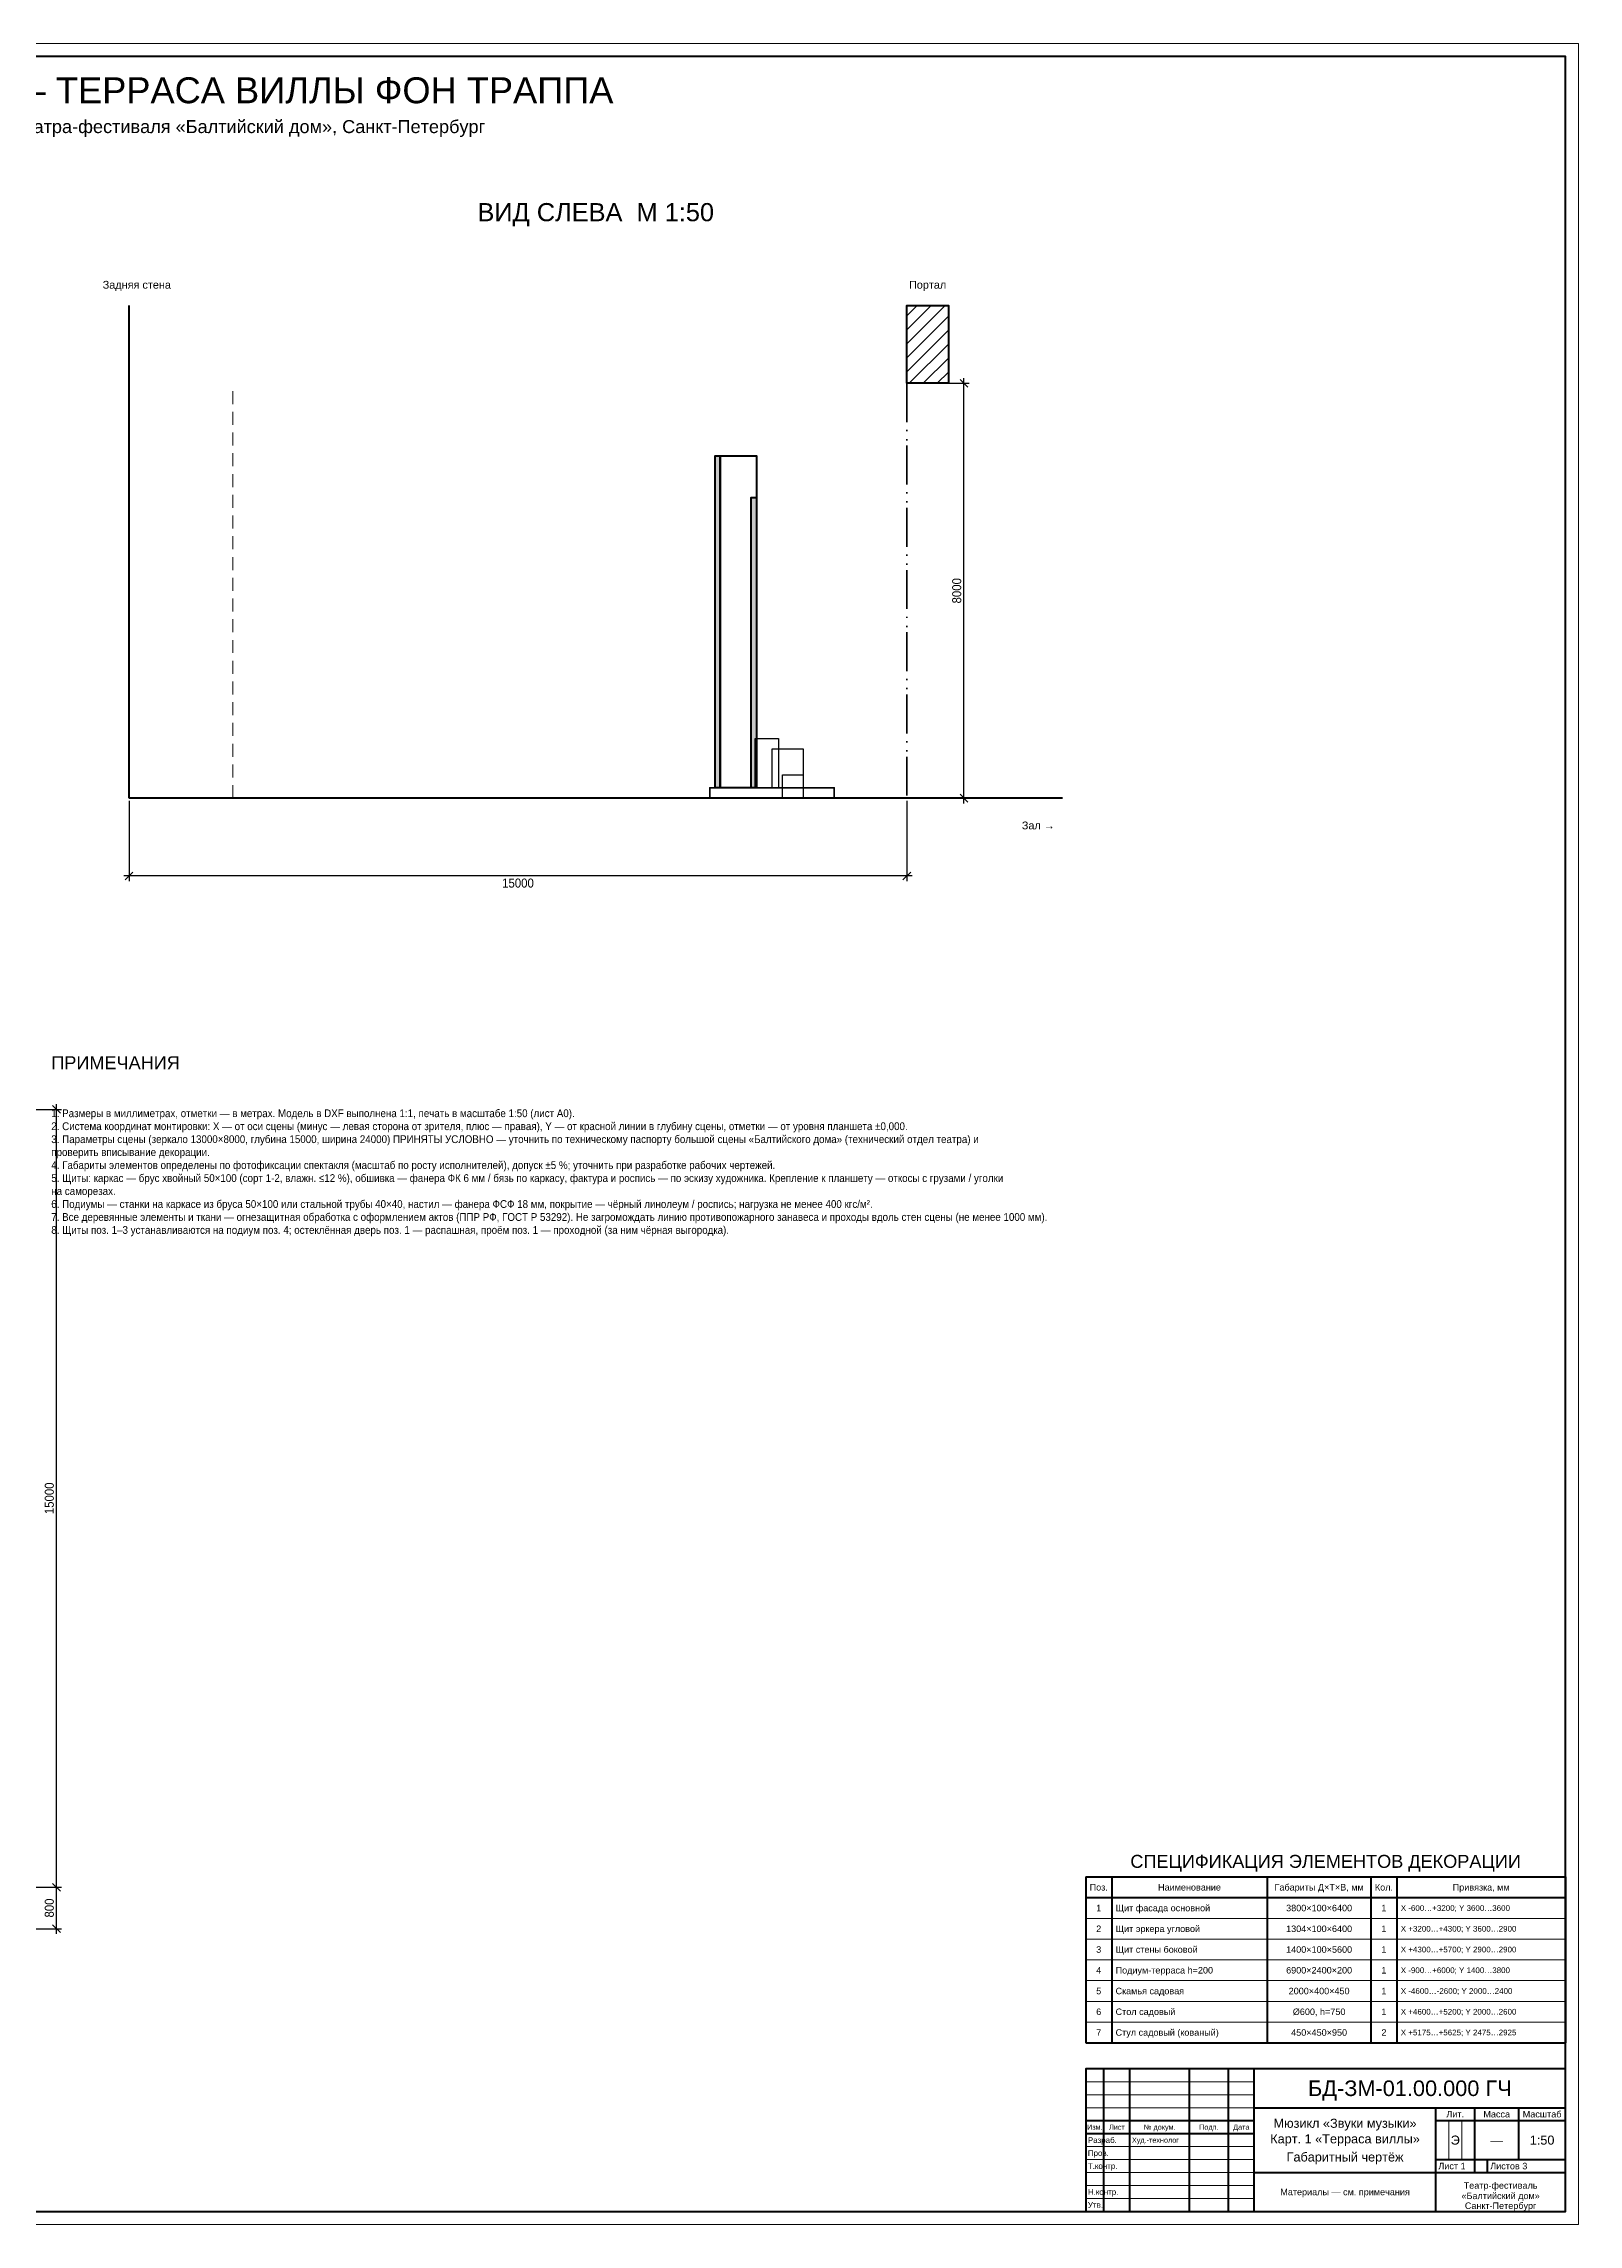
# Model space of a CAD drawing. Header units: millimetres. Extents: x 0 to 188350, y 0 to 42050.
# Drawn here: x 29852 to 59450, y 0 to 42050 of the extents above; entities that cross this region are included whole.
import ezdxf
from ezdxf.enums import TextEntityAlignment as Align

# ---------------------------------------------------------------- set-up
doc = ezdxf.new("R2010")
doc.units = ezdxf.units.MM
doc.header["$LTSCALE"] = 50
doc.linetypes.add('GOST_HIDDEN', pattern=[8, 5, -3])
doc.linetypes.add('GOST_PHANTOM', pattern=[24, 15, -3, 0.5, -3, 0.5, -2])
for name, color, linetype, lineweight in [('ДЕКОРАЦИЯ', 7, 'Continuous', 50), ('МЕБЕЛЬ', 6, 'Continuous', 25), ('НЕВИДИМЫЕ', 8, 'GOST_HIDDEN', 18), ('ПОДИУМЫ', 3, 'Continuous', 35), ('ПОРТАЛ', 1, 'GOST_PHANTOM', 35), ('РАЗМЕРЫ', 2, 'Continuous', 18), ('РАМКА', 7, 'Continuous', 50), ('СЦЕНА', 8, 'Continuous', 50), ('ТЕКСТ', 7, 'Continuous', 25), ('ШТРИХОВКА', 8, 'Continuous', 13)]:
    doc.layers.add(name, color=color, linetype=linetype, lineweight=lineweight)
doc.styles.add('RU', font='arial.ttf', dxfattribs={"width": 0.9})
doc.dimstyles.new('GOST_1-50', dxfattribs={"dimscale": 50, "dimtxt": 3.5, "dimasz": 2.5, "dimexe": 2, "dimexo": 1, "dimgap": 1, "dimtad": 1, "dimdec": 0, "dimtxsty": 'RU', "dimtsz": 1.5, "dimcen": 2.5, "dimdle": 2, "dimclrd": 2, "dimclre": 2, "dimazin": 3, "dimtfac": 1, "dimtmove": 0, "dimatfit": 3})

msp = doc.modelspace()

# ---------------------------------------------------------------- hatches: boundary and pattern name
at = {"layer": 'ШТРИХОВКА'}
h = msp.add_hatch(dxfattribs=at)
h.set_pattern_fill('ANSI31', scale=60)
h.paths.add_polyline_path([(47300, 35500), (46500, 35500), (46500, 37000), (47300, 37000)])
for points in [[(42900, 27700), (42800, 27700), (42800, 34100), (42900, 34100)], [(43600, 27700), (43500, 27700), (43500, 33300), (43600, 33300)]]:
    msp.add_hatch(color=8, dxfattribs=at).paths.add_polyline_path(points)

# ---------------------------------------------------------------- linework, layer by layer
at = {"layer": 'ДЕКОРАЦИЯ'}
for points in [[(42900, 27700), (42800, 27700), (42800, 34100), (42900, 34100)], [(42900, 27700), (42900, 34100), (43600.1, 34100), (43600.1, 27700)], [(43600, 27700), (43500, 27700), (43500, 33300), (43600, 33300)]]:
    msp.add_lwpolyline(points, close=True, dxfattribs=at)
at = {"layer": 'МЕБЕЛЬ'}
for points in [[(44025, 27700), (43575, 27700), (43575, 28650), (44025, 28650)], [(44500, 27700), (43900, 27700), (43900, 28450), (44500, 28450)], [(44500, 27500), (44100, 27500), (44100, 27950), (44500, 27950)]]:
    msp.add_lwpolyline(points, close=True, dxfattribs=at)
at = {"layer": 'НЕВИДИМЫЕ'}
msp.add_line((33500, 27500), (33500, 35500), dxfattribs=at)
at = {"layer": 'ПОДИУМЫ'}
msp.add_lwpolyline([(45100, 27500), (42700, 27500), (42700, 27700), (45100, 27700)], close=True, dxfattribs=at)
at = {"layer": 'ПОРТАЛ', "color": 1}
msp.add_line((46500, 35500), (46500, 27500), dxfattribs=at)
at = {"layer": 'РАМКА', "lineweight": 50}
for p, q in [((49950, 6700), (59200, 6700)), ((49950, 6300), (59200, 6300)), ((49950, 3500), (59200, 3500)), ((50300, 250), (50300, 3000)), ((50800, 250), (50800, 3000)), ((51950, 250), (51950, 3000)), ((52700, 250), (52700, 3000)), ((53200, 250), (53200, 3000)), ((53200, 2250), (59200, 2250)), ((56700, 250), (56700, 2250)), ((57450, 1000), (57450, 2250)), ((58300, 1250), (58300, 2250)), ((49950, 2000), (53200, 2000)), ((49950, 1750), (53200, 1750)), ((56700, 2000), (59200, 2000)), ((53200, 1000), (59200, 1000)), ((56700, 1250), (59200, 1250)), ((57700, 1000), (57700, 1250))]:
    msp.add_line(p, q, dxfattribs=at)
at = {"layer": 'РАМКА'}
for p, q in [((49950, 6700), (49950, 3500)), ((50450, 6700), (50450, 3500)), ((53450, 6700), (53450, 3500)), ((55450, 6700), (55450, 3500)), ((55950, 6700), (55950, 3500)), ((59200, 6700), (59200, 3500))]:
    msp.add_line(p, q, dxfattribs=at)
at = {"layer": 'РАМКА', "lineweight": 18}
for p, q in [((49950, 5900), (59200, 5900)), ((49950, 5500), (59200, 5500)), ((49950, 5100), (59200, 5100)), ((49950, 4700), (59200, 4700)), ((49950, 4300), (59200, 4300)), ((49950, 3900), (59200, 3900)), ((49950, 2750), (53200, 2750)), ((49950, 2500), (53200, 2500)), ((49950, 2250), (53200, 2250)), ((56950, 1250), (56950, 2000)), ((57200, 1250), (57200, 2000)), ((49950, 1500), (53200, 1500)), ((49950, 1250), (53200, 1250)), ((49950, 1000), (53200, 1000)), ((49950, 750), (53200, 750)), ((49950, 500), (53200, 500))]:
    msp.add_line(p, q, dxfattribs=at)
msp.add_lwpolyline([(0, 0), (59450, 0), (59450, 42050), (0, 42050)], close=True, dxfattribs=at)
at = {"layer": 'РАМКА'}
for points in [[(1000, 250), (59200, 250), (59200, 41800), (1000, 41800)], [(49950, 250), (59200, 250), (59200, 3000), (49950, 3000)]]:
    msp.add_lwpolyline(points, close=True, dxfattribs=at)
at = {"layer": 'СЦЕНА'}
msp.add_line((31500, 27500), (31500, 37000), dxfattribs=at)
at = {"layer": 'СЦЕНА', "lineweight": 70}
msp.add_line((49500, 27500), (31500, 27500), dxfattribs=at)
at = {"layer": 'СЦЕНА'}
msp.add_lwpolyline([(47300, 35500), (46500, 35500), (46500, 37000), (47300, 37000)], close=True, dxfattribs=at)

# ---------------------------------------------------------------- texts
at = {"layer": 'ТЕКСТ', "style": 'RU'}
for s, height, p in [('«ЗВУКИ МУЗЫКИ». КАРТИНА 1 — ТЕРРАСА ВИЛЛЫ ФОН ТРАППА', 500, (29725, 41150)), ('Габаритный чертёж декорации на большой сцене театра-фестиваля «Балтийский дом», Санкт-Петербург', 250, (29725, 40450)), ('ВИД СЛЕВА  М 1:50', 350, (40500, 38800)), ('Задняя стена', 150, (31650, 37400)), ('Портал', 150, (46900, 37400)), ('СПЕЦИФИКАЦИЯ ЭЛЕМЕНТОВ ДЕКОРАЦИИ', 250, (54575, 7000)), ('Поз.', 125, (50200, 6500)), ('Наименование', 125, (51950, 6500)), ('Габариты Д×Т×В, мм', 125, (54450, 6500)), ('Кол.', 125, (55700, 6500)), ('Привязка, мм', 125, (57575, 6500)), ('1', 125, (50200, 6100)), ('3800×100×6400', 125, (54450, 6100)), ('1', 125, (55700, 6100)), ('2', 125, (50200, 5700)), ('1304×100×6400', 125, (54450, 5700)), ('1', 125, (55700, 5700)), ('3', 125, (50200, 5300)), ('1400×100×5600', 125, (54450, 5300)), ('1', 125, (55700, 5300)), ('4', 125, (50200, 4900)), ('6900×2400×200', 125, (54450, 4900)), ('1', 125, (55700, 4900)), ('5', 125, (50200, 4500)), ('2000×400×450', 125, (54450, 4500)), ('1', 125, (55700, 4500)), ('6', 125, (50200, 4100)), ('Ø600, h=750', 125, (54450, 4100)), ('1', 125, (55700, 4100)), ('7', 125, (50200, 3700)), ('450×450×950', 125, (54450, 3700)), ('2', 125, (55700, 3700)), ('БД-ЗМ-01.00.000 ГЧ', 300, (56200, 2625)), ('Лит.', 125, (57075, 2125)), ('Масса', 125, (57875, 2125)), ('Масштаб', 125, (58750, 2125)), ('Изм.', 100, (50125, 1875)), ('Лист', 100, (50550, 1875)), ('№ докум.', 100, (51375, 1875)), ('Подп.', 100, (52325, 1875)), ('Дата', 100, (52950, 1875)), ('Карт. 1 «Терраса виллы»', 175, (54950, 1650)), ('Мюзикл «Звуки музыки»', 175, (54950, 1950)), ('Э', 175, (57075, 1625)), ('1:50', 175, (58750, 1625)), ('Габаритный чертёж', 175, (54950, 1300)), ('—', 175, (57875, 1625)), ('Материалы — см. примечания', 125, (54950, 625)), ('«Балтийский дом»', 125, (57950, 550)), ('Театр-фестиваль', 125, (57950, 750)), ('Санкт-Петербург', 125, (57950, 360))]:
    msp.add_text(s, height=height, dxfattribs=at).set_placement(p, align=Align.MIDDLE_CENTER)
msp.add_text('Зал →', height=150, dxfattribs=at).set_placement((49350, 27050), align=Align.TOP_RIGHT)
msp.add_text('ПРИМЕЧАНИЯ', height=250, dxfattribs=at).set_placement((30000, 22200), align=Align.BOTTOM_LEFT)
for s, height, p in [('Щит фасада основной', 125, (50525, 6100)), ('X -600…+3200; Y 3600…3600', 110, (56025, 6100)), ('Щит эркера угловой', 125, (50525, 5700)), ('X +3200…+4300; Y 3600…2900', 110, (56025, 5700)), ('Щит стены боковой', 125, (50525, 5300)), ('X +4300…+5700; Y 2900…2900', 110, (56025, 5300)), ('Подиум-терраса h=200', 125, (50525, 4900)), ('X -900…+6000; Y 1400…3800', 110, (56025, 4900)), ('Скамья садовая', 125, (50525, 4500)), ('X -4600…-2600; Y 2000…2400', 110, (56025, 4500)), ('Стол садовый', 125, (50525, 4100)), ('X +4600…+5200; Y 2000…2600', 110, (56025, 4100)), ('Стул садовый (кованый)', 125, (50525, 3700)), ('X +5175…+5625; Y 2475…2925', 110, (56025, 3700)), ('Разраб.', 110, (49990, 1625)), ('Пров.', 110, (49990, 1375)), ('Худ.-технолог', 100, (50840, 1625)), ('Т.контр.', 110, (49990, 1125)), ('Лист 1', 125, (56750, 1125)), ('Листов 3', 125, (57750, 1125)), ('Утв.', 110, (49990, 375)), ('Н.контр.', 110, (49990, 625))]:
    msp.add_text(s, height=height, dxfattribs=at).set_placement(p, align=Align.MIDDLE_LEFT)
at = {"layer": 'ТЕКСТ', "insert": (30000, 21500), "char_height": 150, "width": 18500, "attachment_point": 1, "style": 'RU'}
msp.add_mtext('1. Размеры в миллиметрах, отметки — в метрах. Модель в DXF выполнена 1:1, печать в масштабе 1:50 (лист А0).\\P2. Система координат монтировки: X — от оси сцены (минус — левая сторона от зрителя, плюс — правая), Y — от красной линии в глубину сцены, отметки — от уровня планшета ±0,000.\\P3. Параметры сцены (зеркало 13000×8000, глубина 15000, ширина 24000) ПРИНЯТЫ УСЛОВНО — уточнить по техническому паспорту большой сцены «Балтийского дома» (технический отдел театра) и проверить вписывание декорации.\\P4. Габариты элементов определены по фотофиксации спектакля (масштаб по росту исполнителей), допуск ±5 %; уточнить при разработке рабочих чертежей.\\P5. Щиты: каркас — брус хвойный 50×100 (сорт 1-2, влажн. ≤12 %), обшивка — фанера ФК 6 мм / бязь по каркасу, фактура и роспись — по эскизу художника. Крепление к планшету — откосы с грузами / уголки на саморезах.\\P6. Подиумы — станки на каркасе из бруса 50×100 или стальной трубы 40×40, настил — фанера ФСФ 18 мм, покрытие — чёрный линолеум / роспись; нагрузка не менее 400 кгс/м².\\P7. Все деревянные элементы и ткани — огнезащитная обработка с оформлением актов (ППР РФ, ГОСТ Р 53292). Не загромождать линию противопожарного занавеса и проходы вдоль стен сцены (не менее 1000 мм).\\P8. Щиты поз. 1–3 устанавливаются на подиум поз. 4; остеклённая дверь поз. 1 — распашная, проём поз. 1 — проходной (за ним чёрная выгородка).', dxfattribs=at)

# ---------------------------------------------------------------- dimensions: what is measured, and where the dimension line sits
at = {"layer": 'РАЗМЕРЫ'}
for base, p1, p2 in [((47600, 27500), (46500, 27500), (46500, 35500)), ((30100, 6500), (27000, 6500), (27000, 21500)), ((30100, 5700), (27000, 5700), (27000, 6500))]:
    msp.add_linear_dim(base=base, p1=p1, p2=p2, angle=90, dimstyle='GOST_1-50', dxfattribs=at).render()
msp.add_linear_dim(base=(46500, 26000), p1=(46500, 27500), p2=(31500, 27500), dimstyle='GOST_1-50', dxfattribs=at).render()

doc.saveas('drawing.dxf')
